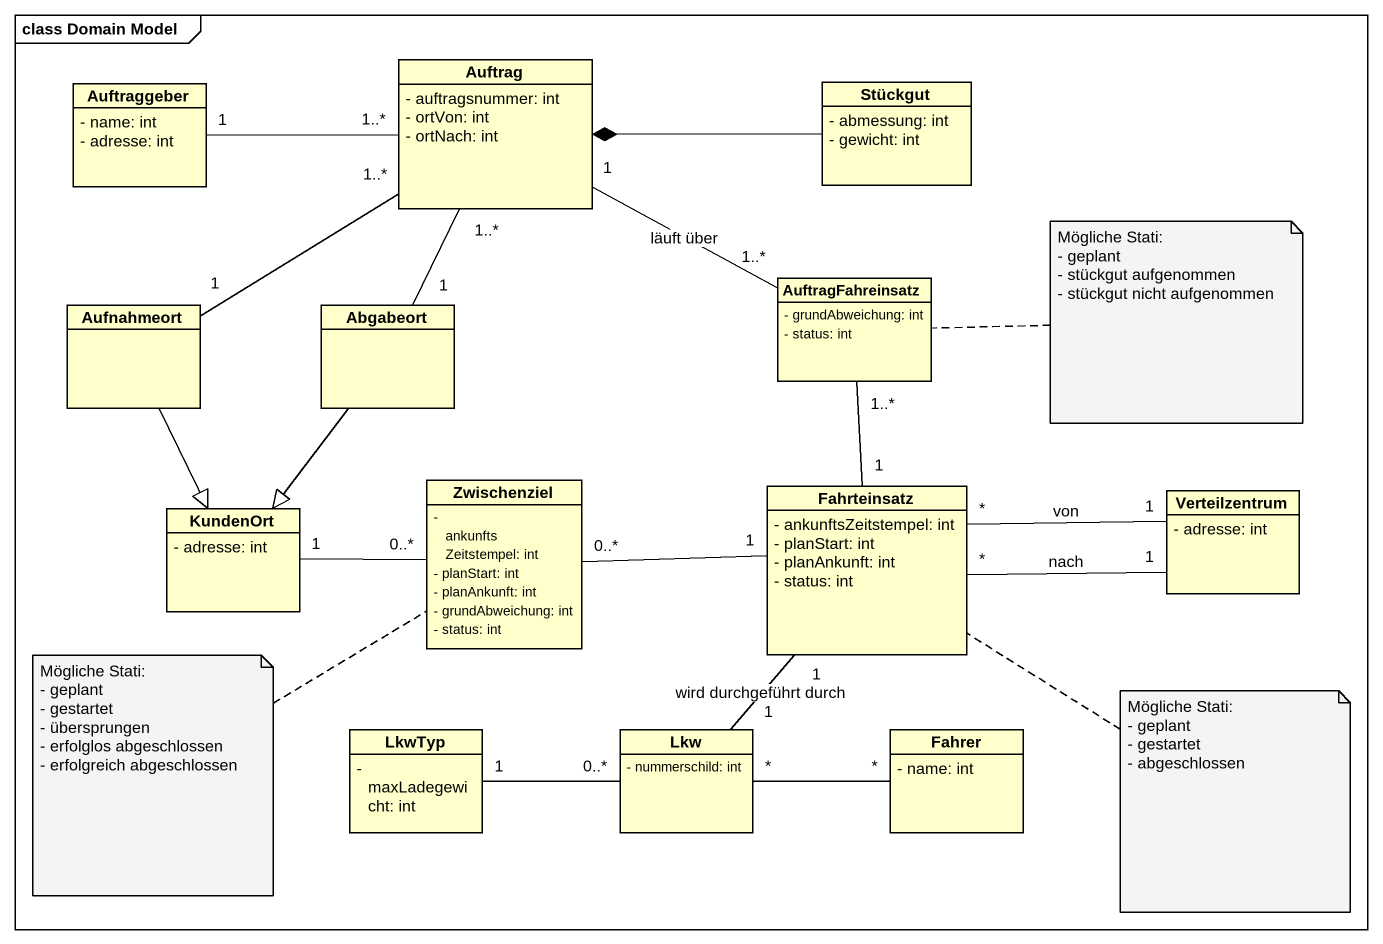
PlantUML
@startuml
mainframe class Domain Model
hide circle
hide empty members
skinparam classAttributeIconSize 0
class Auftrag {
  - auftragsnummer: int
  - ortVon: int
  - ortNach: int
}
class Auftraggeber {
  - name: int
  - adresse: int
}
class Stückgut {
  - abmessung: int
  - gewicht: int
}
class Aufnahmeort
class Abgabeort
class AuftragFahreinsatz {
  - grundAbweichung: int
  - status: int
}
class KundenOrt {
  - adresse: int
}
class Zwischenziel {
  - ankunftsZeitstempel: int
  - planStart: int
  - planAnkunft: int
  - grundAbweichung: int
  - status: int
}
class Fahrteinsatz {
  - ankunftsZeitstempel: int
  - planStart: int
  - planAnkunft: int
  - status: int
}
class Verteilzentrum {
  - adresse: int
}
class LkwTyp {
  - maxLadegewicht: int
}
class Lkw {
  - nummerschild: int
}
class Fahrer {
  - name: int
}
Auftrag "1" -right- "1..*" AuftragFahreinsatz : läuft über
Auftraggeber "1" -right- "1..*" Auftrag
Stückgut -left-* Auftrag
Aufnahmeort "1" -up- "1..*" Auftrag
Aufnahmeort --|> KundenOrt
Abgabeort "1" -up- "1..*" Auftrag
Abgabeort --|> KundenOrt
AuftragFahreinsatz "1..*" -- "1" Fahrteinsatz
Zwischenziel "0..*" -left- "1" KundenOrt
Fahrteinsatz "1" -left- "0..*" Zwischenziel
Fahrteinsatz "1" -- "1" Lkw : wird durchgeführt durch
Verteilzentrum "1" -left- "*" Fahrteinsatz : nach
Verteilzentrum "1" -left- "*" Fahrteinsatz : von
LkwTyp "1" -right- "0..*" Lkw
Lkw "*" -right- "*" Fahrer
note right of AuftragFahreinsatz
  Mögliche Stati:
  - geplant
  - stückgut aufgenommen
  - stückgut nicht aufgenommen
end note
note bottom of Zwischenziel
  Mögliche Stati:
  - geplant
  - gestartet
  - übersprungen
  - erfolglos abgeschlossen
  - erfolgreich abgeschlossen
end note
note bottom of Fahrteinsatz
  Mögliche Stati:
  - geplant
  - gestartet
  - abgeschlossen
end note
@enduml
